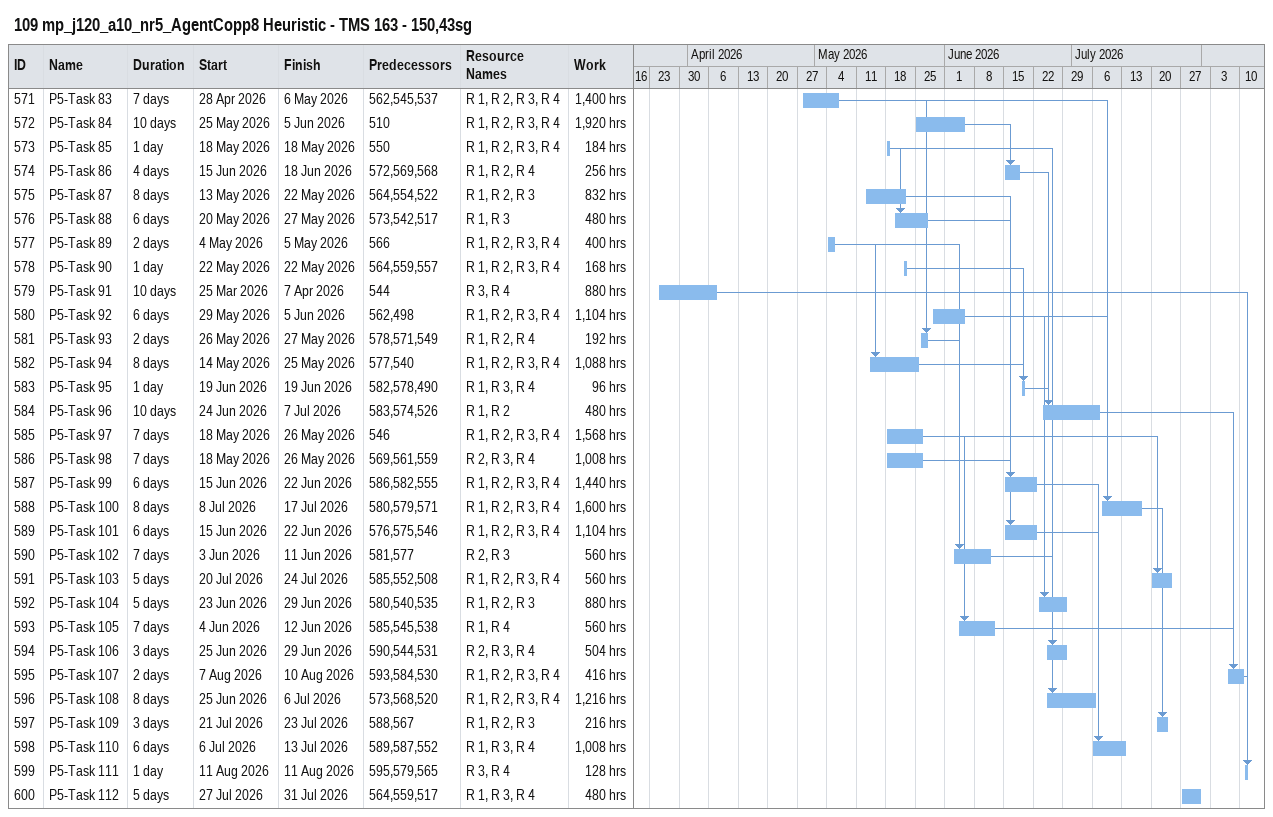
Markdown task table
109 mp_j120_a10_nr5_AgentCopp8 Heuristic - TMS 163 - 150,43sg

| ID | Task | Duration | Start | Finish | Predecessors | Resources | Work (h) |
|---|---|---|---|---|---|---|---|
| 571 | P5-Task 83 | 7d | 2026-04-28 | 2026-05-06 | 562, 545, 537 | R 1, R 2, R 3, R 4 | 1400 |
| 572 | P5-Task 84 | 10d | 2026-05-25 | 2026-06-05 | 510 | R 1, R 2, R 3, R 4 | 1920 |
| 573 | P5-Task 85 | 1d | 2026-05-18 | 2026-05-18 | 550 | R 1, R 2, R 3, R 4 | 184 |
| 574 | P5-Task 86 | 4d | 2026-06-15 | 2026-06-18 | 572, 569, 568 | R 1, R 2, R 4 | 256 |
| 575 | P5-Task 87 | 8d | 2026-05-13 | 2026-05-22 | 564, 554, 522 | R 1, R 2, R 3 | 832 |
| 576 | P5-Task 88 | 6d | 2026-05-20 | 2026-05-27 | 573, 542, 517 | R 1, R 3 | 480 |
| 577 | P5-Task 89 | 2d | 2026-05-04 | 2026-05-05 | 566 | R 1, R 2, R 3, R 4 | 400 |
| 578 | P5-Task 90 | 1d | 2026-05-22 | 2026-05-22 | 564, 559, 557 | R 1, R 2, R 3, R 4 | 168 |
| 579 | P5-Task 91 | 10d | 2026-03-25 | 2026-04-07 | 544 | R 3, R 4 | 880 |
| 580 | P5-Task 92 | 6d | 2026-05-29 | 2026-06-05 | 562, 498 | R 1, R 2, R 3, R 4 | 1104 |
| 581 | P5-Task 93 | 2d | 2026-05-26 | 2026-05-27 | 578, 571, 549 | R 1, R 2, R 4 | 192 |
| 582 | P5-Task 94 | 8d | 2026-05-14 | 2026-05-25 | 577, 540 | R 1, R 2, R 3, R 4 | 1088 |
| 583 | P5-Task 95 | 1d | 2026-06-19 | 2026-06-19 | 582, 578, 490 | R 1, R 3, R 4 | 96 |
| 584 | P5-Task 96 | 10d | 2026-06-24 | 2026-07-07 | 583, 574, 526 | R 1, R 2 | 480 |
| 585 | P5-Task 97 | 7d | 2026-05-18 | 2026-05-26 | 546 | R 1, R 2, R 3, R 4 | 1568 |
| 586 | P5-Task 98 | 7d | 2026-05-18 | 2026-05-26 | 569, 561, 559 | R 2, R 3, R 4 | 1008 |
| 587 | P5-Task 99 | 6d | 2026-06-15 | 2026-06-22 | 586, 582, 555 | R 1, R 2, R 3, R 4 | 1440 |
| 588 | P5-Task 100 | 8d | 2026-07-08 | 2026-07-17 | 580, 579, 571 | R 1, R 2, R 3, R 4 | 1600 |
| 589 | P5-Task 101 | 6d | 2026-06-15 | 2026-06-22 | 576, 575, 546 | R 1, R 2, R 3, R 4 | 1104 |
| 590 | P5-Task 102 | 7d | 2026-06-03 | 2026-06-11 | 581, 577 | R 2, R 3 | 560 |
| 591 | P5-Task 103 | 5d | 2026-07-20 | 2026-07-24 | 585, 552, 508 | R 1, R 2, R 3, R 4 | 560 |
| 592 | P5-Task 104 | 5d | 2026-06-23 | 2026-06-29 | 580, 540, 535 | R 1, R 2, R 3 | 880 |
| 593 | P5-Task 105 | 7d | 2026-06-04 | 2026-06-12 | 585, 545, 538 | R 1, R 4 | 560 |
| 594 | P5-Task 106 | 3d | 2026-06-25 | 2026-06-29 | 590, 544, 531 | R 2, R 3, R 4 | 504 |
| 595 | P5-Task 107 | 2d | 2026-08-07 | 2026-08-10 | 593, 584, 530 | R 1, R 2, R 3, R 4 | 416 |
| 596 | P5-Task 108 | 8d | 2026-06-25 | 2026-07-06 | 573, 568, 520 | R 1, R 2, R 3, R 4 | 1216 |
| 597 | P5-Task 109 | 3d | 2026-07-21 | 2026-07-23 | 588, 567 | R 1, R 2, R 3 | 216 |
| 598 | P5-Task 110 | 6d | 2026-07-06 | 2026-07-13 | 589, 587, 552 | R 1, R 3, R 4 | 1008 |
| 599 | P5-Task 111 | 1d | 2026-08-11 | 2026-08-11 | 595, 579, 565 | R 3, R 4 | 128 |
| 600 | P5-Task 112 | 5d | 2026-07-27 | 2026-07-31 | 564, 559, 517 | R 1, R 3, R 4 | 480 |
